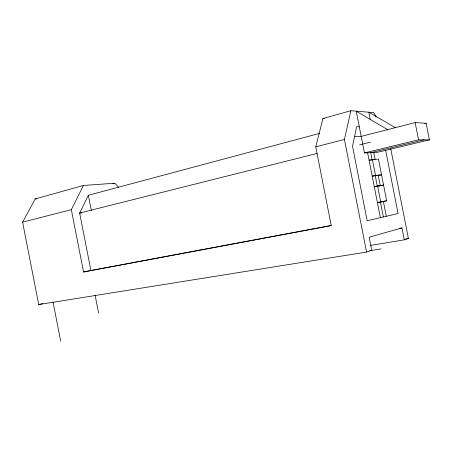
<?xml version="1.0" encoding="UTF-8"?>
<svg xmlns="http://www.w3.org/2000/svg" width="452" height="452" viewBox="0 0 452 452"><rect width="100%" height="100%" fill="white"/><g stroke="black" fill="none" stroke-linecap="round" stroke-linejoin="round"><path stroke-width="0.68" d="M118.582 187.269L114.836 183.218L83.394 185.473L35.228 198.931L22.6 222.169L38.725 304.563L366.566 252.075L344.435 139.459L350.871 110.717L373.702 112.621L376.132 116.91M83.394 185.473L71.343 209.643L83.558 272.008L331.243 225.65L315.762 146.827L322.977 118.514L350.871 110.717M319.57 133.391L88.343 195.27L79.659 213.061L90.903 270.465L83.558 272.008M366.566 252.075L371.764 250.385L369.177 237.21L401.93 227.932L404.269 239.842L370.171 245.464M404.269 239.842L408.399 238.498L390.72 148.595M112.802 183.772L114.158 183.405M22.6 222.169L71.343 209.643M315.762 146.827L344.435 139.459M387.59 129.639L356.232 111.164L364.436 152.906L376.776 152.465L429.4 139.854L426.134 123.255L415.156 122.582L361.193 136.397L354.611 136.318M424.795 123.594L426.134 123.255M317.157 153.437L79.659 213.061L81.761 212.819M359.696 144.838L370.583 142.126M38.725 304.563L42.799 303.569M364.436 152.906L418.546 139.826L429.4 139.854M424.078 139.837L370.719 152.68L372.171 160.053M386.302 216.288L383.381 201.445L377.392 202.564L386.658 200.795L378.46 159.121L372.363 159.46L369.069 160.234L371.55 160.093M373.476 159.748L374.787 159.443M375.51 175.466L372.205 176.195L381.55 174.834L375.51 175.466L372.363 159.46M378.556 175.15L375.279 175.873L377.307 186.179L374.25 186.597L383.567 185.077L381.607 185.495M377.962 186.043L380.59 185.484M90.903 270.465L331.299 225.429M386.658 200.795L380.708 201.903L377.561 185.896M399.845 228.294L401.93 227.932M405.608 238.961L408.399 238.498M369.674 250.724L381.07 248.888M378.505 186.015L380.301 185.772L378.296 175.557M35.228 198.931L36.623 198.812M359.306 126.797L356.662 126.696L352.515 146.154L367.177 220.757L398.082 213.536L385.686 150.505M322.977 118.514L324.355 118.593M395.076 127.543L368.866 112.215L370.346 119.757M415.156 122.582L418.546 139.826M373.776 152.573L375.081 159.217M380.414 201.999L383.358 216.977M367.606 152.793L380.364 217.678M88.343 195.27L91.293 210.327M95.078 295.133L98.587 313.055M53.093 302.332L60.715 341.283"/></g></svg>
